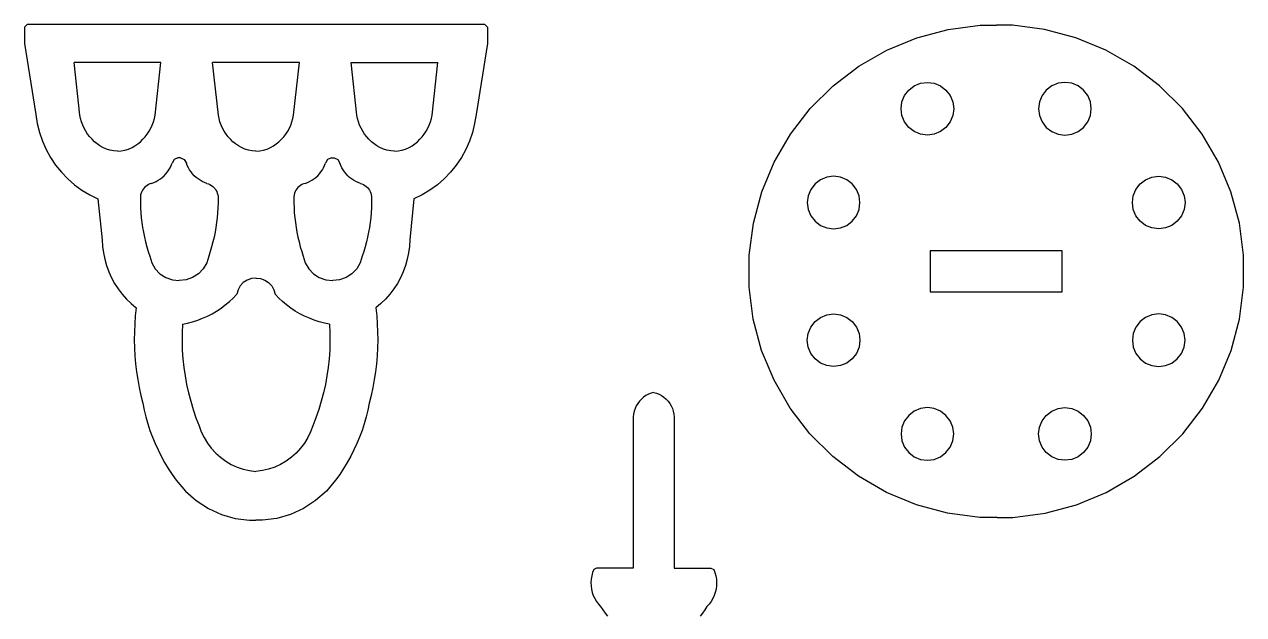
# Model space of a CAD drawing. Extents: x -3998 to 3998, y -3549 to 3549.
# Drawn here: x 3551 to 3998.3, y 812.4 to 1028.9 of the extents above; entities that cross this region are included whole.
import ezdxf

# ---------------------------------------------------------------- set-up
doc = ezdxf.new("R2010")
doc.units = 0
doc.header["$MEASUREMENT"] = 0
doc.layers.get('0').update_dxf_attribs({"linetype": 'CONTINUOUS'})

msp = doc.modelspace()

# ---------------------------------------------------------------- linework, layer by layer
for p, q in [((3551.98, 1028.9), (3550.98, 1027.9)), ((3550.98, 1027.9), (3550.98, 1021.9)), ((3719.93, 1028.9), (3551.98, 1028.9)), ((3719.93, 1028.9), (3720.93, 1027.9)), ((3720.93, 1027.9), (3720.93, 1021.9)), ((3878.42, 1023.98), (3889.9, 1027.02)), ((3889.9, 1027.02), (3901.68, 1028.57)), ((3901.68, 1028.57), (3907.62, 1028.56)), ((3913.56, 1028.57), (3907.62, 1028.56)), ((3925.34, 1027.02), (3913.56, 1028.57)), ((3936.82, 1023.98), (3925.34, 1027.02)), ((3550.98, 1021.9), (3555.21, 995.82)), ((3720.93, 1021.9), (3716.71, 995.82)), ((3867.44, 1019.45), (3878.42, 1023.98)), ((3947.8, 1019.45), (3936.82, 1023.98)), ((3857.14, 1013.56), (3867.44, 1019.45)), ((3958.1, 1013.56), (3947.8, 1019.45)), ((3601.06, 1014.9), (3569.23, 1014.9)), ((3571.33, 995.62), (3569.23, 1014.9)), ((3598.95, 995.62), (3601.06, 1014.9)), ((3651.87, 1014.9), (3620.04, 1014.9)), ((3622.15, 995.62), (3620.04, 1014.9)), ((3649.77, 995.62), (3651.87, 1014.9)), ((3670.86, 1014.9), (3702.69, 1014.9)), ((3672.97, 995.62), (3670.86, 1014.9)), ((3700.58, 995.62), (3702.69, 1014.9)), ((3847.71, 1006.36), (3857.14, 1013.56)), ((3967.53, 1006.36), (3958.1, 1013.56)), ((3877.47, 1006.32), (3879.8, 1007.29)), ((3879.8, 1007.29), (3882.3, 1007.62)), ((3882.3, 1007.62), (3884.81, 1007.29)), ((3884.81, 1007.29), (3887.14, 1006.32)), ((3930.29, 1007.29), (3927.96, 1006.32)), ((3932.79, 1007.62), (3930.29, 1007.29)), ((3935.3, 1007.29), (3932.79, 1007.62)), ((3937.63, 1006.32), (3935.3, 1007.29)), ((3839.3, 998.01), (3847.71, 1006.36)), ((3872.97, 1000.45), (3873.94, 1002.78)), ((3873.94, 1002.78), (3875.47, 1004.78)), ((3875.47, 1004.78), (3877.47, 1006.32)), ((3887.14, 1006.32), (3889.14, 1004.78)), ((3889.14, 1004.78), (3890.67, 1002.78)), ((3890.67, 1002.78), (3891.64, 1000.45)), ((3924.43, 1002.78), (3923.46, 1000.45)), ((3925.96, 1004.78), (3924.43, 1002.78)), ((3927.96, 1006.32), (3925.96, 1004.78)), ((3939.63, 1004.78), (3937.63, 1006.32)), ((3941.16, 1002.78), (3939.63, 1004.78)), ((3942.13, 1000.45), (3941.16, 1002.78)), ((3975.94, 998.01), (3967.53, 1006.36)), ((3832.06, 988.62), (3839.3, 998.01)), ((3872.64, 997.95), (3872.97, 1000.45)), ((3872.97, 995.45), (3872.64, 997.95)), ((3891.64, 1000.45), (3891.97, 997.95)), ((3891.97, 997.95), (3891.64, 995.45)), ((3923.46, 1000.45), (3923.13, 997.95)), ((3923.13, 997.95), (3923.46, 995.45)), ((3942.46, 997.95), (3942.13, 1000.45)), ((3942.13, 995.45), (3942.46, 997.95)), ((3983.18, 988.62), (3975.94, 998.01)), ((3555.21, 995.82), (3555.72, 992.51)), ((3571.59, 994.39), (3571.33, 995.62)), ((3571.93, 993.18), (3571.59, 994.39)), ((3572.37, 991.99), (3571.93, 993.18)), ((3597.92, 991.99), (3598.35, 993.18)), ((3598.35, 993.18), (3598.7, 994.39)), ((3598.7, 994.39), (3598.95, 995.62)), ((3622.4, 994.39), (3622.15, 995.62)), ((3622.75, 993.18), (3622.4, 994.39)), ((3623.18, 991.99), (3622.75, 993.18)), ((3648.73, 991.99), (3649.17, 993.18)), ((3649.17, 993.18), (3649.51, 994.39)), ((3649.51, 994.39), (3649.77, 995.62)), ((3673.22, 994.39), (3672.97, 995.62)), ((3673.56, 993.18), (3673.22, 994.39)), ((3674, 991.99), (3673.56, 993.18)), ((3699.55, 991.99), (3699.98, 993.18)), ((3699.98, 993.18), (3700.33, 994.39)), ((3700.33, 994.39), (3700.58, 995.62)), ((3716.71, 995.82), (3716.19, 992.51)), ((3873.94, 993.12), (3872.97, 995.45)), ((3891.64, 995.45), (3890.67, 993.12)), ((3923.46, 995.45), (3924.43, 993.12)), ((3941.16, 993.12), (3942.13, 995.45)), ((3555.72, 992.51), (3556.53, 989.26)), ((3556.53, 989.26), (3557.61, 986.09)), ((3572.89, 990.85), (3572.37, 991.99)), ((3573.5, 989.75), (3572.89, 990.85)), ((3574.19, 988.69), (3573.5, 989.75)), ((3574.96, 987.69), (3574.19, 988.69)), ((3595.33, 987.69), (3596.09, 988.69)), ((3596.09, 988.69), (3596.78, 989.75)), ((3596.78, 989.75), (3597.39, 990.85)), ((3597.39, 990.85), (3597.92, 991.99)), ((3623.71, 990.85), (3623.18, 991.99)), ((3624.32, 989.75), (3623.71, 990.85)), ((3625.01, 988.69), (3624.32, 989.75)), ((3625.77, 987.69), (3625.01, 988.69)), ((3646.14, 987.69), (3646.91, 988.69)), ((3646.91, 988.69), (3647.6, 989.75)), ((3647.6, 989.75), (3648.21, 990.85)), ((3648.21, 990.85), (3648.73, 991.99)), ((3674.52, 990.85), (3674, 991.99)), ((3675.13, 989.75), (3674.52, 990.85)), ((3675.82, 988.69), (3675.13, 989.75)), ((3676.59, 987.69), (3675.82, 988.69)), ((3696.96, 987.69), (3697.73, 988.69)), ((3697.73, 988.69), (3698.42, 989.75)), ((3698.42, 989.75), (3699.03, 990.85)), ((3699.03, 990.85), (3699.55, 991.99)), ((3715.39, 989.26), (3714.3, 986.09)), ((3716.19, 992.51), (3715.39, 989.26)), ((3875.47, 991.12), (3873.94, 993.12)), ((3877.47, 989.58), (3875.47, 991.12)), ((3879.8, 988.62), (3877.47, 989.58)), ((3887.14, 989.58), (3884.81, 988.62)), ((3889.14, 991.12), (3887.14, 989.58)), ((3890.67, 993.12), (3889.14, 991.12)), ((3924.43, 993.12), (3925.96, 991.12)), ((3925.96, 991.12), (3927.96, 989.58)), ((3927.96, 989.58), (3930.29, 988.62)), ((3935.3, 988.62), (3937.63, 989.58)), ((3937.63, 989.58), (3939.63, 991.12)), ((3939.63, 991.12), (3941.16, 993.12)), ((3557.61, 986.09), (3558.97, 983.03)), ((3575.8, 986.75), (3574.96, 987.69)), ((3576.71, 985.88), (3575.8, 986.75)), ((3577.68, 985.08), (3576.71, 985.88)), ((3578.71, 984.36), (3577.68, 985.08)), ((3579.79, 983.71), (3578.71, 984.36)), ((3590.49, 983.71), (3591.57, 984.36)), ((3591.57, 984.36), (3592.6, 985.08)), ((3592.6, 985.08), (3593.58, 985.88)), ((3593.58, 985.88), (3594.49, 986.75)), ((3594.49, 986.75), (3595.33, 987.69)), ((3626.62, 986.75), (3625.77, 987.69)), ((3627.52, 985.88), (3626.62, 986.75)), ((3628.5, 985.08), (3627.52, 985.88)), ((3629.53, 984.36), (3628.5, 985.08)), ((3630.61, 983.71), (3629.53, 984.36)), ((3641.31, 983.71), (3642.39, 984.36)), ((3642.39, 984.36), (3643.42, 985.08)), ((3643.42, 985.08), (3644.39, 985.88)), ((3644.39, 985.88), (3645.3, 986.75)), ((3645.3, 986.75), (3646.14, 987.69)), ((3677.43, 986.75), (3676.59, 987.69)), ((3678.34, 985.88), (3677.43, 986.75)), ((3679.31, 985.08), (3678.34, 985.88)), ((3680.34, 984.36), (3679.31, 985.08)), ((3681.42, 983.71), (3680.34, 984.36)), ((3692.12, 983.71), (3693.21, 984.36)), ((3693.21, 984.36), (3694.24, 985.08)), ((3694.24, 985.08), (3695.21, 985.88)), ((3695.21, 985.88), (3696.12, 986.75)), ((3696.12, 986.75), (3696.96, 987.69)), ((3714.3, 986.09), (3712.95, 983.03)), ((3826.1, 978.39), (3832.06, 988.62)), ((3882.3, 988.29), (3879.8, 988.62)), ((3884.81, 988.62), (3882.3, 988.29)), ((3930.29, 988.62), (3932.79, 988.29)), ((3932.79, 988.29), (3935.3, 988.62)), ((3989.14, 978.39), (3983.18, 988.62)), ((3558.97, 983.03), (3560.59, 980.1)), ((3560.59, 980.1), (3562.45, 977.32)), ((3581.07, 983.15), (3579.79, 983.71)), ((3582.39, 982.75), (3581.07, 983.15)), ((3583.76, 982.49), (3582.39, 982.75)), ((3585.14, 982.39), (3583.76, 982.49)), ((3585.14, 982.39), (3586.53, 982.49)), ((3586.53, 982.49), (3587.89, 982.75)), ((3587.89, 982.75), (3589.22, 983.15)), ((3589.22, 983.15), (3590.49, 983.71)), ((3607.29, 979.91), (3605.91, 979.29)), ((3608.29, 979.91), (3607.29, 979.91)), ((3608.29, 979.91), (3609.67, 979.29)), ((3631.88, 983.15), (3630.61, 983.71)), ((3633.21, 982.75), (3631.88, 983.15)), ((3634.57, 982.49), (3633.21, 982.75)), ((3635.96, 982.39), (3634.57, 982.49)), ((3635.96, 982.39), (3637.34, 982.49)), ((3637.34, 982.49), (3638.71, 982.75)), ((3638.71, 982.75), (3640.04, 983.15)), ((3640.04, 983.15), (3641.31, 983.71)), ((3663.62, 979.91), (3662.24, 979.29)), ((3663.62, 979.91), (3664.62, 979.91)), ((3664.62, 979.91), (3666, 979.29)), ((3682.7, 983.15), (3681.42, 983.71)), ((3684.02, 982.75), (3682.7, 983.15)), ((3685.39, 982.49), (3684.02, 982.75)), ((3686.77, 982.39), (3685.39, 982.49)), ((3686.77, 982.39), (3688.16, 982.49)), ((3688.16, 982.49), (3689.52, 982.75)), ((3689.52, 982.75), (3690.85, 983.15)), ((3690.85, 983.15), (3692.12, 983.71)), ((3711.33, 980.1), (3709.46, 977.32)), ((3712.95, 983.03), (3711.33, 980.1)), ((3562.45, 977.32), (3564.55, 974.71)), ((3603.47, 974.78), (3603.98, 975.53)), ((3603.98, 975.53), (3604.44, 976.32)), ((3604.44, 976.32), (3604.83, 977.14)), ((3604.83, 977.14), (3605.16, 977.99)), ((3605.91, 979.29), (3605.16, 977.99)), ((3609.67, 979.29), (3610.42, 977.99)), ((3610.76, 977.14), (3610.42, 977.99)), ((3611.15, 976.32), (3610.76, 977.14)), ((3611.61, 975.53), (3611.15, 976.32)), ((3612.12, 974.78), (3611.61, 975.53)), ((3659.79, 974.78), (3660.31, 975.53)), ((3660.31, 975.53), (3660.77, 976.32)), ((3660.77, 976.32), (3661.16, 977.14)), ((3661.16, 977.14), (3661.49, 977.99)), ((3662.24, 979.29), (3661.49, 977.99)), ((3666, 979.29), (3666.75, 977.99)), ((3667.08, 977.14), (3666.75, 977.99)), ((3667.48, 976.32), (3667.08, 977.14)), ((3667.94, 975.53), (3667.48, 976.32)), ((3668.45, 974.78), (3667.94, 975.53)), ((3709.46, 977.32), (3707.36, 974.71)), ((3821.56, 967.46), (3826.1, 978.39)), ((3993.68, 967.46), (3989.14, 978.39)), ((3564.55, 974.71), (3566.88, 972.3)), ((3566.88, 972.3), (3569.4, 970.1)), ((3597.64, 970.58), (3598.49, 970.9)), ((3598.49, 970.9), (3599.32, 971.28)), ((3599.32, 971.28), (3600.12, 971.72)), ((3600.12, 971.72), (3600.88, 972.23)), ((3600.88, 972.23), (3601.59, 972.79)), ((3601.59, 972.79), (3602.27, 973.4)), ((3602.27, 973.4), (3602.89, 974.07)), ((3602.89, 974.07), (3603.47, 974.78)), ((3612.69, 974.07), (3612.12, 974.78)), ((3613.32, 973.4), (3612.69, 974.07)), ((3613.99, 972.79), (3613.32, 973.4)), ((3614.71, 972.23), (3613.99, 972.79)), ((3615.47, 971.72), (3614.71, 972.23)), ((3616.27, 971.28), (3615.47, 971.72)), ((3617.1, 970.9), (3616.27, 971.28)), ((3617.95, 970.58), (3617.1, 970.9)), ((3653.97, 970.58), (3654.82, 970.9)), ((3654.82, 970.9), (3655.65, 971.28)), ((3655.65, 971.28), (3656.44, 971.72)), ((3656.44, 971.72), (3657.2, 972.23)), ((3657.2, 972.23), (3657.92, 972.79)), ((3657.92, 972.79), (3658.6, 973.4)), ((3658.6, 973.4), (3659.22, 974.07)), ((3659.22, 974.07), (3659.79, 974.78)), ((3669.02, 974.07), (3668.45, 974.78)), ((3669.65, 973.4), (3669.02, 974.07)), ((3670.32, 972.79), (3669.65, 973.4)), ((3671.04, 972.23), (3670.32, 972.79)), ((3671.8, 971.72), (3671.04, 972.23)), ((3672.6, 971.28), (3671.8, 971.72)), ((3673.43, 970.9), (3672.6, 971.28)), ((3674.28, 970.58), (3673.43, 970.9)), ((3705.04, 972.3), (3702.52, 970.1)), ((3707.36, 974.71), (3705.04, 972.3)), ((3843.08, 971.93), (3841.08, 970.39)), ((3845.41, 972.89), (3843.08, 971.93)), ((3847.91, 973.22), (3845.41, 972.89)), ((3850.41, 972.89), (3847.91, 973.22)), ((3852.74, 971.93), (3850.41, 972.89)), ((3854.75, 970.39), (3852.74, 971.93)), ((3960.35, 970.39), (3962.36, 971.93)), ((3962.36, 971.93), (3964.69, 972.89)), ((3964.69, 972.89), (3967.19, 973.22)), ((3967.19, 973.22), (3969.69, 972.89)), ((3969.69, 972.89), (3972.02, 971.93)), ((3972.02, 971.93), (3974.02, 970.39)), ((3569.4, 970.1), (3572.1, 968.12)), ((3572.1, 968.12), (3574.97, 966.39)), ((3574.97, 966.39), (3577.98, 964.92)), ((3593.65, 966.41), (3593.56, 965.81)), ((3593.81, 967), (3593.65, 966.41)), ((3594.03, 967.56), (3593.81, 967)), ((3594.31, 968.1), (3594.03, 967.56)), ((3594.65, 968.6), (3594.31, 968.1)), ((3595.05, 969.06), (3594.65, 968.6)), ((3595.49, 969.48), (3595.05, 969.06)), ((3595.98, 969.84), (3595.49, 969.48)), ((3596.5, 970.15), (3595.98, 969.84)), ((3597.06, 970.4), (3596.5, 970.15)), ((3597.64, 970.58), (3597.06, 970.4)), ((3617.95, 970.58), (3618.53, 970.4)), ((3618.53, 970.4), (3619.09, 970.15)), ((3619.09, 970.15), (3619.61, 969.84)), ((3619.61, 969.84), (3620.1, 969.48)), ((3620.1, 969.48), (3620.54, 969.06)), ((3620.54, 969.06), (3620.94, 968.6)), ((3620.94, 968.6), (3621.28, 968.1)), ((3621.28, 968.1), (3621.56, 967.56)), ((3621.56, 967.56), (3621.78, 967)), ((3621.78, 967), (3621.94, 966.41)), ((3621.94, 966.41), (3622.03, 965.81)), ((3649.98, 966.41), (3649.89, 965.81)), ((3650.13, 967), (3649.98, 966.41)), ((3650.36, 967.56), (3650.13, 967)), ((3650.64, 968.1), (3650.36, 967.56)), ((3650.98, 968.6), (3650.64, 968.1)), ((3651.38, 969.06), (3650.98, 968.6)), ((3651.82, 969.48), (3651.38, 969.06)), ((3652.31, 969.84), (3651.82, 969.48)), ((3652.83, 970.15), (3652.31, 969.84)), ((3653.39, 970.4), (3652.83, 970.15)), ((3653.97, 970.58), (3653.39, 970.4)), ((3674.28, 970.58), (3674.86, 970.4)), ((3674.86, 970.4), (3675.42, 970.15)), ((3675.42, 970.15), (3675.94, 969.84)), ((3675.94, 969.84), (3676.43, 969.48)), ((3676.43, 969.48), (3676.87, 969.06)), ((3676.87, 969.06), (3677.27, 968.6)), ((3677.27, 968.6), (3677.61, 968.1)), ((3677.61, 968.1), (3677.89, 967.56)), ((3677.89, 967.56), (3678.11, 967)), ((3678.11, 967), (3678.27, 966.41)), ((3678.27, 966.41), (3678.36, 965.81)), ((3696.95, 966.39), (3693.94, 964.92)), ((3699.81, 968.12), (3696.95, 966.39)), ((3702.52, 970.1), (3699.81, 968.12)), ((3818.46, 956.04), (3821.56, 967.46)), ((3839.54, 968.39), (3838.58, 966.06)), ((3841.08, 970.39), (3839.54, 968.39)), ((3856.28, 968.39), (3854.75, 970.39)), ((3857.25, 966.06), (3856.28, 968.39)), ((3957.85, 966.06), (3958.82, 968.39)), ((3958.82, 968.39), (3960.35, 970.39)), ((3974.02, 970.39), (3975.56, 968.39)), ((3975.56, 968.39), (3976.52, 966.06)), ((3996.78, 956.04), (3993.68, 967.46)), ((3577.98, 964.92), (3579.54, 949.87)), ((3593.56, 965.81), (3593.53, 965.2)), ((3593.53, 965.2), (3593.54, 963.4)), ((3593.54, 963.4), (3593.6, 961.59)), ((3622.05, 963.4), (3621.99, 961.59)), ((3622.03, 965.81), (3622.06, 965.2)), ((3622.06, 965.2), (3622.05, 963.4)), ((3649.89, 965.81), (3649.86, 965.2)), ((3649.86, 965.2), (3649.87, 963.4)), ((3649.87, 963.4), (3649.92, 961.59)), ((3678.38, 963.4), (3678.32, 961.59)), ((3678.36, 965.81), (3678.38, 965.2)), ((3678.38, 965.2), (3678.38, 963.4)), ((3693.94, 964.92), (3692.37, 949.87)), ((3838.58, 966.06), (3838.25, 963.56)), ((3838.25, 963.56), (3838.58, 961.06)), ((3857.58, 963.56), (3857.25, 966.06)), ((3857.25, 961.06), (3857.58, 963.56)), ((3957.52, 963.56), (3957.85, 966.06)), ((3957.85, 961.06), (3957.52, 963.56)), ((3976.52, 966.06), (3976.85, 963.56)), ((3976.85, 963.56), (3976.52, 961.06)), ((3593.6, 961.59), (3593.71, 959.79)), ((3593.71, 959.79), (3593.87, 957.99)), ((3593.87, 957.99), (3594.08, 956.2)), ((3621.72, 957.99), (3621.51, 956.2)), ((3621.88, 959.79), (3621.72, 957.99)), ((3621.99, 961.59), (3621.88, 959.79)), ((3649.92, 961.59), (3650.03, 959.79)), ((3650.03, 959.79), (3650.19, 957.99)), ((3650.19, 957.99), (3650.41, 956.2)), ((3678.05, 957.99), (3677.84, 956.2)), ((3678.21, 959.79), (3678.05, 957.99)), ((3678.32, 961.59), (3678.21, 959.79)), ((3838.58, 961.06), (3839.54, 958.73)), ((3839.54, 958.73), (3841.08, 956.72)), ((3854.75, 956.72), (3856.28, 958.73)), ((3856.28, 958.73), (3857.25, 961.06)), ((3958.82, 958.73), (3957.85, 961.06)), ((3960.35, 956.72), (3958.82, 958.73)), ((3975.56, 958.73), (3974.02, 956.72)), ((3976.52, 961.06), (3975.56, 958.73)), ((3594.08, 956.2), (3594.34, 954.41)), ((3594.34, 954.41), (3594.65, 952.64)), ((3621.25, 954.41), (3620.94, 952.64)), ((3621.51, 956.2), (3621.25, 954.41)), ((3650.41, 956.2), (3650.67, 954.41)), ((3650.67, 954.41), (3650.98, 952.64)), ((3677.58, 954.41), (3677.26, 952.64)), ((3677.84, 956.2), (3677.58, 954.41)), ((3816.91, 944.31), (3818.46, 956.04)), ((3841.08, 956.72), (3843.08, 955.19)), ((3843.08, 955.19), (3845.41, 954.22)), ((3845.41, 954.22), (3847.91, 953.89)), ((3847.91, 953.89), (3850.41, 954.22)), ((3850.41, 954.22), (3852.74, 955.19)), ((3852.74, 955.19), (3854.75, 956.72)), ((3962.36, 955.19), (3960.35, 956.72)), ((3964.69, 954.22), (3962.36, 955.19)), ((3967.19, 953.89), (3964.69, 954.22)), ((3969.69, 954.22), (3967.19, 953.89)), ((3972.02, 955.19), (3969.69, 954.22)), ((3974.02, 956.72), (3972.02, 955.19)), ((3998.33, 944.31), (3996.78, 956.04)), ((3579.54, 949.87), (3579.67, 947.47)), ((3594.65, 952.64), (3595.02, 950.87)), ((3595.02, 950.87), (3595.43, 949.11)), ((3595.43, 949.11), (3595.89, 947.37)), ((3620.16, 949.11), (3619.69, 947.37)), ((3620.57, 950.87), (3620.16, 949.11)), ((3620.94, 952.64), (3620.57, 950.87)), ((3650.98, 952.64), (3651.35, 950.87)), ((3651.35, 950.87), (3651.76, 949.11)), ((3651.76, 949.11), (3652.22, 947.37)), ((3676.49, 949.11), (3676.02, 947.37)), ((3676.9, 950.87), (3676.49, 949.11)), ((3677.26, 952.64), (3676.9, 950.87)), ((3692.37, 949.87), (3692.25, 947.47)), ((3579.67, 947.47), (3579.97, 945.09)), ((3579.97, 945.09), (3580.45, 942.73)), ((3595.89, 947.37), (3596.41, 945.64)), ((3596.41, 945.64), (3596.97, 943.92)), ((3619.18, 945.64), (3618.62, 943.92)), ((3619.69, 947.37), (3619.18, 945.64)), ((3652.22, 947.37), (3652.74, 945.64)), ((3652.74, 945.64), (3653.3, 943.92)), ((3675.51, 945.64), (3674.95, 943.92)), ((3676.02, 947.37), (3675.51, 945.64)), ((3691.95, 945.09), (3691.47, 942.73)), ((3692.25, 947.47), (3691.95, 945.09)), ((3816.89, 932.48), (3816.91, 944.31)), ((3931.74, 945.81), (3883.36, 945.81)), ((3883.36, 945.81), (3883.36, 930.81)), ((3931.74, 930.81), (3931.74, 945.81)), ((3998.35, 932.48), (3998.33, 944.31)), ((3580.45, 942.73), (3581.1, 940.42)), ((3581.1, 940.42), (3581.92, 938.17)), ((3596.97, 943.92), (3597.71, 941.49)), ((3597.71, 941.49), (3598.99, 939.29)), ((3617.88, 941.49), (3616.6, 939.29)), ((3618.62, 943.92), (3617.88, 941.49)), ((3653.3, 943.92), (3654.04, 941.49)), ((3654.04, 941.49), (3655.32, 939.29)), ((3674.21, 941.49), (3672.93, 939.29)), ((3674.95, 943.92), (3674.21, 941.49)), ((3690.82, 940.42), (3689.99, 938.17)), ((3691.47, 942.73), (3690.82, 940.42)), ((3581.92, 938.17), (3582.91, 935.98)), ((3582.91, 935.98), (3584.06, 933.87)), ((3598.99, 939.29), (3600.74, 937.45)), ((3600.74, 937.45), (3602.87, 936.06)), ((3602.87, 936.06), (3605.27, 935.2)), ((3605.27, 935.2), (3607.79, 934.91)), ((3610.32, 935.2), (3607.79, 934.91)), ((3612.71, 936.06), (3610.32, 935.2)), ((3614.84, 937.45), (3612.71, 936.06)), ((3616.6, 939.29), (3614.84, 937.45)), ((3632.71, 935.12), (3631.32, 934.2)), ((3634.27, 935.69), (3632.71, 935.12)), ((3635.92, 935.86), (3634.27, 935.69)), ((3635.92, 935.86), (3635.96, 935.86)), ((3636, 935.86), (3635.96, 935.86)), ((3636, 935.86), (3637.65, 935.69)), ((3637.65, 935.69), (3639.21, 935.12)), ((3639.21, 935.12), (3640.59, 934.2)), ((3655.32, 939.29), (3657.07, 937.45)), ((3657.07, 937.45), (3659.2, 936.06)), ((3659.2, 936.06), (3661.6, 935.2)), ((3661.6, 935.2), (3664.12, 934.91)), ((3666.65, 935.2), (3664.12, 934.91)), ((3669.04, 936.06), (3666.65, 935.2)), ((3671.17, 937.45), (3669.04, 936.06)), ((3672.93, 939.29), (3671.17, 937.45)), ((3689, 935.98), (3687.85, 933.87)), ((3689.99, 938.17), (3689, 935.98)), ((3584.06, 933.87), (3585.37, 931.86)), ((3585.37, 931.86), (3586.82, 929.94)), ((3629.4, 931.53), (3628.96, 929.93)), ((3630.2, 932.98), (3629.4, 931.53)), ((3631.32, 934.2), (3630.2, 932.98)), ((3640.59, 934.2), (3641.72, 932.98)), ((3641.72, 932.98), (3642.52, 931.53)), ((3642.52, 931.53), (3642.96, 929.93)), ((3686.55, 931.86), (3685.1, 929.94)), ((3687.85, 933.87), (3686.55, 931.86)), ((3818.44, 920.75), (3816.89, 932.48)), ((3883.36, 930.81), (3931.74, 930.81)), ((3996.8, 920.75), (3998.35, 932.48)), ((3586.82, 929.94), (3588.41, 928.14)), ((3588.41, 928.14), (3590.13, 926.47)), ((3590.13, 926.47), (3591.97, 924.93)), ((3624.7, 925.99), (3626.19, 927.22)), ((3626.19, 927.22), (3627.61, 928.54)), ((3627.61, 928.54), (3628.96, 929.93)), ((3644.3, 928.54), (3642.96, 929.93)), ((3645.72, 927.22), (3644.3, 928.54)), ((3647.21, 925.99), (3645.72, 927.22)), ((3681.79, 926.47), (3679.95, 924.93)), ((3683.51, 928.14), (3681.79, 926.47)), ((3685.1, 929.94), (3683.51, 928.14)), ((3591.66, 922.01), (3591.45, 919.08)), ((3591.97, 924.93), (3591.66, 922.01)), ((3616.38, 921.11), (3618.14, 921.9)), ((3618.14, 921.9), (3619.86, 922.79)), ((3619.86, 922.79), (3621.53, 923.77)), ((3621.53, 923.77), (3623.15, 924.84)), ((3623.15, 924.84), (3624.7, 925.99)), ((3648.77, 924.84), (3647.21, 925.99)), ((3650.38, 923.77), (3648.77, 924.84)), ((3652.05, 922.79), (3650.38, 923.77)), ((3653.77, 921.9), (3652.05, 922.79)), ((3655.54, 921.11), (3653.77, 921.9)), ((3679.95, 924.93), (3680.25, 922.01)), ((3680.25, 922.01), (3680.47, 919.08)), ((3843.08, 921.44), (3845.41, 922.4)), ((3845.41, 922.4), (3847.91, 922.73)), ((3847.91, 922.73), (3850.41, 922.4)), ((3850.41, 922.4), (3852.74, 921.44)), ((3964.69, 922.4), (3962.36, 921.44)), ((3967.19, 922.73), (3964.69, 922.4)), ((3969.69, 922.4), (3967.19, 922.73)), ((3972.02, 921.44), (3969.69, 922.4)), ((3591.45, 919.08), (3591.33, 916.15)), ((3608.97, 918.93), (3608.83, 915.76)), ((3608.97, 918.93), (3610.86, 919.32)), ((3610.86, 919.32), (3612.73, 919.82)), ((3612.73, 919.82), (3614.57, 920.42)), ((3614.57, 920.42), (3616.38, 921.11)), ((3657.34, 920.42), (3655.54, 921.11)), ((3659.19, 919.82), (3657.34, 920.42)), ((3661.06, 919.32), (3659.19, 919.82)), ((3662.95, 918.93), (3661.06, 919.32)), ((3662.95, 918.93), (3663.09, 915.76)), ((3680.47, 919.08), (3680.59, 916.15)), ((3821.5, 909.32), (3818.44, 920.75)), ((3838.58, 915.57), (3839.54, 917.9)), ((3839.54, 917.9), (3841.08, 919.9)), ((3841.08, 919.9), (3843.08, 921.44)), ((3852.74, 921.44), (3854.75, 919.9)), ((3854.75, 919.9), (3856.28, 917.9)), ((3856.28, 917.9), (3857.25, 915.57)), ((3958.82, 917.9), (3957.85, 915.57)), ((3960.35, 919.9), (3958.82, 917.9)), ((3962.36, 921.44), (3960.35, 919.9)), ((3974.02, 919.9), (3972.02, 921.44)), ((3975.56, 917.9), (3974.02, 919.9)), ((3976.52, 915.57), (3975.56, 917.9)), ((3993.74, 909.32), (3996.8, 920.75)), ((3591.33, 916.15), (3591.3, 913.21)), ((3591.3, 913.21), (3591.36, 910.28)), ((3608.83, 915.76), (3608.82, 912.59)), ((3663.09, 915.76), (3663.1, 912.59)), ((3680.62, 913.21), (3680.55, 910.28)), ((3680.59, 916.15), (3680.62, 913.21)), ((3838.25, 913.07), (3838.58, 915.57)), ((3838.58, 910.57), (3838.25, 913.07)), ((3857.25, 915.57), (3857.58, 913.07)), ((3857.58, 913.07), (3857.25, 910.57)), ((3957.85, 915.57), (3957.52, 913.07)), ((3957.52, 913.07), (3957.85, 910.57)), ((3976.85, 913.07), (3976.52, 915.57)), ((3976.52, 910.57), (3976.85, 913.07)), ((3591.36, 910.28), (3591.52, 907.34)), ((3608.82, 912.59), (3608.92, 909.42)), ((3608.92, 909.42), (3609.14, 906.25)), ((3663, 909.42), (3662.78, 906.25)), ((3663.1, 912.59), (3663, 909.42)), ((3680.55, 910.28), (3680.4, 907.34)), ((3826.04, 898.39), (3821.5, 909.32)), ((3839.54, 908.24), (3838.58, 910.57)), ((3841.08, 906.24), (3839.54, 908.24)), ((3856.28, 908.24), (3854.75, 906.24)), ((3857.25, 910.57), (3856.28, 908.24)), ((3957.85, 910.57), (3958.82, 908.24)), ((3958.82, 908.24), (3960.35, 906.24)), ((3974.02, 906.24), (3975.56, 908.24)), ((3975.56, 908.24), (3976.52, 910.57)), ((3989.2, 898.39), (3993.74, 909.32)), ((3591.52, 907.34), (3591.77, 904.42)), ((3591.77, 904.42), (3592.11, 901.5)), ((3609.14, 906.25), (3609.48, 903.1)), ((3662.78, 906.25), (3662.44, 903.1)), ((3680.15, 904.42), (3679.8, 901.5)), ((3680.4, 907.34), (3680.15, 904.42)), ((3843.08, 904.7), (3841.08, 906.24)), ((3845.41, 903.73), (3843.08, 904.7)), ((3847.91, 903.41), (3845.41, 903.73)), ((3850.41, 903.73), (3847.91, 903.41)), ((3852.74, 904.7), (3850.41, 903.73)), ((3854.75, 906.24), (3852.74, 904.7)), ((3960.35, 906.24), (3962.36, 904.7)), ((3962.36, 904.7), (3964.69, 903.73)), ((3964.69, 903.73), (3967.19, 903.41)), ((3967.19, 903.41), (3969.69, 903.73)), ((3969.69, 903.73), (3972.02, 904.7)), ((3972.02, 904.7), (3974.02, 906.24)), ((3592.11, 901.5), (3592.55, 898.6)), ((3609.48, 903.1), (3609.93, 899.96)), ((3609.93, 899.96), (3610.51, 896.84)), ((3661.98, 899.96), (3661.41, 896.84)), ((3662.44, 903.1), (3661.98, 899.96)), ((3679.8, 901.5), (3679.37, 898.6)), ((3592.55, 898.6), (3593.07, 895.71)), ((3593.07, 895.71), (3593.69, 892.84)), ((3610.51, 896.84), (3611.2, 893.75)), ((3661.41, 896.84), (3660.72, 893.75)), ((3678.84, 895.71), (3678.22, 892.84)), ((3679.37, 898.6), (3678.84, 895.71)), ((3831.97, 888.13), (3826.04, 898.39)), ((3983.27, 888.13), (3989.2, 898.39)), ((3593.69, 892.84), (3594.4, 889.99)), ((3611.2, 893.75), (3612, 890.68)), ((3612, 890.68), (3612.92, 887.64)), ((3659.92, 890.68), (3659, 887.64)), ((3660.72, 893.75), (3659.92, 890.68)), ((3678.22, 892.84), (3677.52, 889.99)), ((3776.65, 890.7), (3776.03, 889.86)), ((3777.37, 891.47), (3776.65, 890.7)), ((3778.16, 892.15), (3777.37, 891.47)), ((3779.02, 892.75), (3778.16, 892.15)), ((3779.94, 893.25), (3779.02, 892.75)), ((3780.91, 893.65), (3779.94, 893.25)), ((3781.92, 893.94), (3780.91, 893.65)), ((3781.92, 893.94), (3782.92, 893.65)), ((3782.92, 893.65), (3783.89, 893.25)), ((3783.89, 893.25), (3784.81, 892.75)), ((3784.81, 892.75), (3785.67, 892.15)), ((3785.67, 892.15), (3786.46, 891.47)), ((3786.46, 891.47), (3787.18, 890.7)), ((3787.18, 890.7), (3787.8, 889.86)), ((3594.4, 889.99), (3594.92, 887.45)), ((3594.92, 887.45), (3595.53, 884.94)), ((3612.92, 887.64), (3613.95, 884.64)), ((3659, 887.64), (3657.97, 884.64)), ((3677, 887.45), (3676.38, 884.94)), ((3677.52, 889.99), (3677, 887.45)), ((3774.52, 885.98), (3774.42, 884.94)), ((3774.74, 887.01), (3774.52, 885.98)), ((3775.06, 888), (3774.74, 887.01)), ((3775.49, 888.96), (3775.06, 888)), ((3776.03, 889.86), (3775.49, 888.96)), ((3787.8, 889.86), (3788.34, 888.96)), ((3788.34, 888.96), (3788.77, 888)), ((3788.77, 888), (3789.09, 887.01)), ((3789.09, 887.01), (3789.31, 885.98)), ((3789.31, 885.98), (3789.42, 884.94)), ((3839.2, 878.75), (3831.97, 888.13)), ((3877.47, 887.04), (3875.47, 885.51)), ((3879.8, 888.01), (3877.47, 887.04)), ((3882.3, 888.34), (3879.8, 888.01)), ((3884.81, 888.01), (3882.3, 888.34)), ((3887.14, 887.04), (3884.81, 888.01)), ((3889.14, 885.51), (3887.14, 887.04)), ((3925.96, 885.51), (3927.96, 887.04)), ((3927.96, 887.04), (3930.29, 888.01)), ((3930.29, 888.01), (3932.79, 888.34)), ((3932.79, 888.34), (3935.3, 888.01)), ((3935.3, 888.01), (3937.63, 887.04)), ((3937.63, 887.04), (3939.63, 885.51)), ((3976.04, 878.75), (3983.27, 888.13)), ((3595.53, 884.94), (3596.24, 882.45)), ((3596.24, 882.45), (3597.05, 879.98)), ((3613.95, 884.64), (3615.09, 881.68)), ((3615.09, 881.68), (3615.9, 879.46)), ((3656.83, 881.68), (3656.02, 879.46)), ((3657.97, 884.64), (3656.83, 881.68)), ((3675.67, 882.45), (3674.87, 879.98)), ((3676.38, 884.94), (3675.67, 882.45)), ((3774.42, 884.94), (3774.42, 829.49)), ((3789.42, 884.94), (3789.42, 829.49)), ((3873.94, 883.51), (3872.97, 881.18)), ((3875.47, 885.51), (3873.94, 883.51)), ((3890.67, 883.51), (3889.14, 885.51)), ((3891.64, 881.18), (3890.67, 883.51)), ((3923.46, 881.18), (3924.43, 883.51)), ((3924.43, 883.51), (3925.96, 885.51)), ((3939.63, 885.51), (3941.16, 883.51)), ((3941.16, 883.51), (3942.13, 881.18)), ((3597.05, 879.98), (3597.95, 877.56)), ((3597.95, 877.56), (3598.94, 875.16)), ((3615.9, 879.46), (3616.92, 877.33)), ((3616.92, 877.33), (3618.15, 875.3)), ((3655, 877.33), (3653.77, 875.3)), ((3656.02, 879.46), (3655, 877.33)), ((3673.97, 877.56), (3672.98, 875.16)), ((3674.87, 879.98), (3673.97, 877.56)), ((3847.59, 870.37), (3839.2, 878.75)), ((3872.97, 881.18), (3872.64, 878.68)), ((3872.64, 878.68), (3872.97, 876.17)), ((3891.97, 878.68), (3891.64, 881.18)), ((3891.64, 876.17), (3891.97, 878.68)), ((3923.13, 878.68), (3923.46, 881.18)), ((3923.46, 876.17), (3923.13, 878.68)), ((3942.13, 881.18), (3942.46, 878.68)), ((3942.46, 878.68), (3942.13, 876.17)), ((3967.65, 870.37), (3976.04, 878.75)), ((3598.94, 875.16), (3600.02, 872.81)), ((3600.02, 872.81), (3601.19, 870.5)), ((3618.15, 875.3), (3619.57, 873.42)), ((3619.57, 873.42), (3621.18, 871.68)), ((3652.34, 873.42), (3650.74, 871.68)), ((3653.77, 875.3), (3652.34, 873.42)), ((3671.9, 872.81), (3670.73, 870.5)), ((3672.98, 875.16), (3671.9, 872.81)), ((3872.97, 876.17), (3873.94, 873.84)), ((3873.94, 873.84), (3875.47, 871.84)), ((3889.14, 871.84), (3890.67, 873.84)), ((3890.67, 873.84), (3891.64, 876.17)), ((3924.43, 873.84), (3923.46, 876.17)), ((3925.96, 871.84), (3924.43, 873.84)), ((3941.16, 873.84), (3939.63, 871.84)), ((3942.13, 876.17), (3941.16, 873.84)), ((3601.19, 870.5), (3602.44, 868.23)), ((3602.44, 868.23), (3603.79, 866.02)), ((3621.18, 871.68), (3622.95, 870.11)), ((3622.95, 870.11), (3624.87, 868.72)), ((3624.87, 868.72), (3626.91, 867.53)), ((3647.05, 868.72), (3645, 867.53)), ((3648.97, 870.11), (3647.05, 868.72)), ((3650.74, 871.68), (3648.97, 870.11)), ((3669.47, 868.23), (3668.13, 866.02)), ((3670.73, 870.5), (3669.47, 868.23)), ((3857.01, 863.17), (3847.59, 870.37)), ((3875.47, 871.84), (3877.47, 870.31)), ((3877.47, 870.31), (3879.8, 869.34)), ((3879.8, 869.34), (3882.3, 869.01)), ((3882.3, 869.01), (3884.81, 869.34)), ((3884.81, 869.34), (3887.14, 870.31)), ((3887.14, 870.31), (3889.14, 871.84)), ((3927.96, 870.31), (3925.96, 871.84)), ((3930.29, 869.34), (3927.96, 870.31)), ((3932.79, 869.01), (3930.29, 869.34)), ((3935.3, 869.34), (3932.79, 869.01)), ((3937.63, 870.31), (3935.3, 869.34)), ((3939.63, 871.84), (3937.63, 870.31)), ((3958.23, 863.17), (3967.65, 870.37)), ((3603.79, 866.02), (3605.21, 863.86)), ((3605.21, 863.86), (3606.72, 861.75)), ((3626.91, 867.53), (3629.07, 866.55)), ((3629.07, 866.55), (3631.31, 865.79)), ((3631.31, 865.79), (3633.61, 865.25)), ((3633.61, 865.25), (3635.96, 864.95)), ((3638.31, 865.25), (3635.96, 864.95)), ((3640.61, 865.79), (3638.31, 865.25)), ((3642.85, 866.55), (3640.61, 865.79)), ((3645, 867.53), (3642.85, 866.55)), ((3666.7, 863.86), (3665.19, 861.75)), ((3668.13, 866.02), (3666.7, 863.86)), ((3606.72, 861.75), (3610.11, 857.72)), ((3665.19, 861.75), (3661.8, 857.72)), ((3867.29, 857.23), (3857.01, 863.17)), ((3947.95, 857.23), (3958.23, 863.17)), ((3610.11, 857.72), (3614.06, 854.23)), ((3661.8, 857.72), (3657.85, 854.23)), ((3878.27, 852.71), (3867.29, 857.23)), ((3936.97, 852.71), (3947.95, 857.23)), ((3614.06, 854.23), (3618.49, 851.36)), ((3618.49, 851.36), (3623.28, 849.17)), ((3653.43, 851.36), (3648.63, 849.17)), ((3657.85, 854.23), (3653.43, 851.36)), ((3889.74, 849.62), (3878.27, 852.71)), ((3925.5, 849.62), (3936.97, 852.71)), ((3623.28, 849.17), (3628.35, 847.73)), ((3628.35, 847.73), (3633.58, 847.04)), ((3633.58, 847.04), (3635.96, 847.08)), ((3638.34, 847.04), (3635.96, 847.08)), ((3643.57, 847.73), (3638.34, 847.04)), ((3648.63, 849.17), (3643.57, 847.73)), ((3901.52, 848.08), (3889.74, 849.62)), ((3907.94, 848.07), (3901.52, 848.08)), ((3907.94, 848.07), (3913.72, 848.08)), ((3913.72, 848.08), (3925.5, 849.62)), ((3759.48, 827.81), (3759.16, 826.63)), ((3759.92, 828.96), (3759.48, 827.81)), ((3760.95, 829.49), (3759.92, 828.96)), ((3774.42, 829.49), (3760.95, 829.49)), ((3789.42, 829.49), (3802.88, 829.49)), ((3802.88, 829.49), (3803.91, 828.96)), ((3803.91, 828.96), (3804.35, 827.81)), ((3804.35, 827.81), (3804.67, 826.63)), ((3758.95, 825.43), (3758.86, 824.21)), ((3758.86, 824.21), (3758.9, 822.98)), ((3759.16, 826.63), (3758.95, 825.43)), ((3804.67, 826.63), (3804.88, 825.43)), ((3804.88, 825.43), (3804.97, 824.21)), ((3804.97, 824.21), (3804.93, 822.98)), ((3758.9, 822.98), (3759.06, 821.77)), ((3759.06, 821.77), (3759.34, 820.58)), ((3759.34, 820.58), (3759.74, 819.42)), ((3759.74, 819.42), (3760.25, 818.31)), ((3804.09, 819.42), (3803.58, 818.31)), ((3804.49, 820.58), (3804.09, 819.42)), ((3804.77, 821.77), (3804.49, 820.58)), ((3804.93, 822.98), (3804.77, 821.77)), ((3760.25, 818.31), (3760.87, 817.25)), ((3760.87, 817.25), (3761.59, 816.26)), ((3761.59, 816.26), (3762.41, 815.35)), ((3762.41, 815.35), (3763.2, 814.14)), ((3801.42, 815.35), (3800.63, 814.14)), ((3802.24, 816.26), (3801.42, 815.35)), ((3802.96, 817.25), (3802.24, 816.26)), ((3803.58, 818.31), (3802.96, 817.25)), ((3763.2, 814.14), (3764.03, 812.95)), ((3764.03, 812.95), (3764.91, 811.8)), ((3799.8, 812.95), (3798.92, 811.8)), ((3800.63, 814.14), (3799.8, 812.95))]:
    msp.add_line(p, q)

doc.saveas('drawing.dxf')
